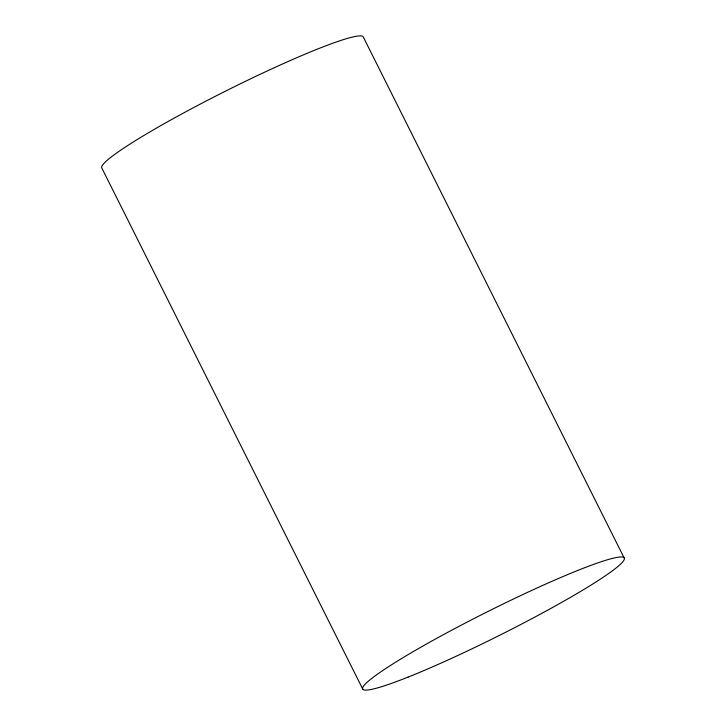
<?xml version="1.0" encoding="UTF-8"?>
<svg xmlns="http://www.w3.org/2000/svg" width="726" height="726" viewBox="0 0 726 726"><rect width="100%" height="100%" fill="white"/><g stroke="black" fill="none" stroke-linecap="round" stroke-linejoin="round"><path stroke-width="1.09" d="M624.051 557.722L363.109 36.627A146.298 13.259 -26.6 0 0 222.782 92.511A146.298 13.259 -26.6 0 0 101.949 168.278L362.891 689.373M408.03 677.122A146.298 13.259 -26.6 0 0 622.128 562.541A146.298 13.259 -26.6 0 0 450.256 630.985A146.298 13.259 -26.6 0 0 408.03 677.122"/></g></svg>
